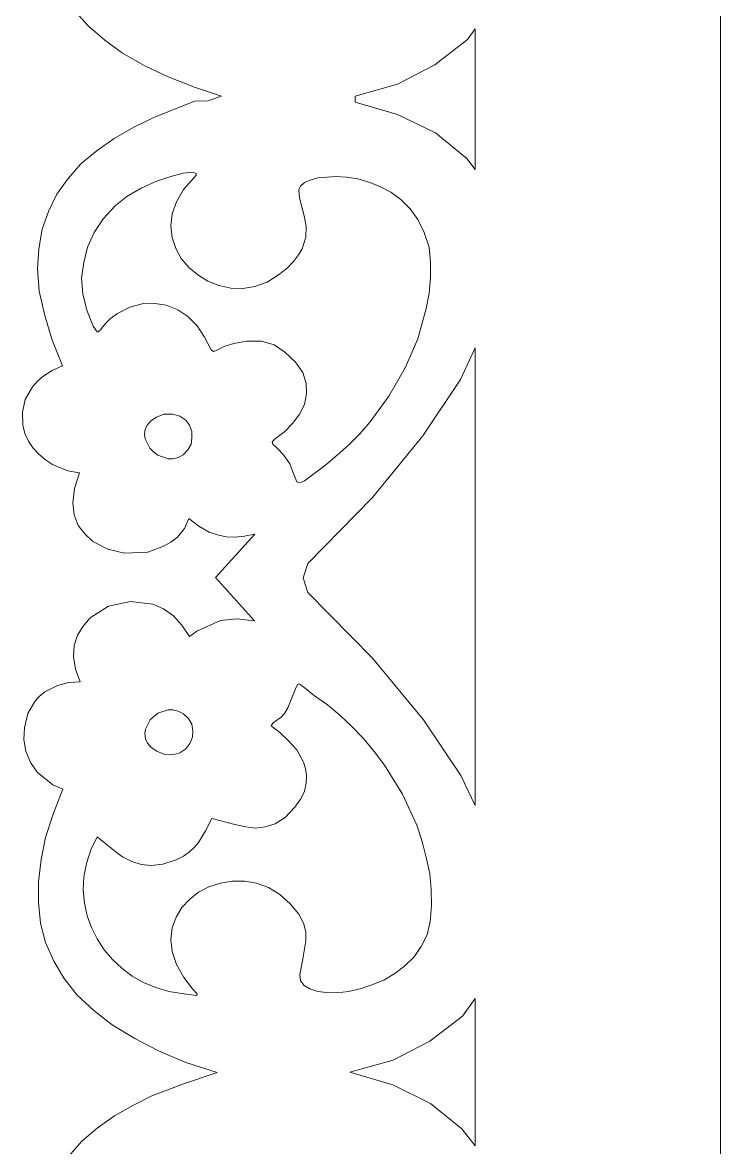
# Model space of a CAD drawing. Header units: inches. Extents: x -3.38 to 2.4, y -4.28 to 3.37.
# Drawn here: x -0.368 to 0.317, y 1 to 2.103 of the extents above; entities that cross this region are included whole.
import ezdxf

# ---------------------------------------------------------------- set-up
doc = ezdxf.new("R2010")
doc.units = ezdxf.units.IN
doc.header["$MEASUREMENT"] = 0
doc.layers.add('Katman 1', color=7, linetype='Continuous')

msp = doc.modelspace()

# ---------------------------------------------------------------- linework, layer by layer
at = {"layer": 'Katman 1', "color": 250, "lineweight": 9}
for points in [[(0.3167, 2.6621), (0.3167, 2.6621), (0.3167, 0.5622), (0.3167, 0.5622)], [(-0.3178, 2.1161), (-0.3178, 2.1161), (-0.3038, 2.1004), (-0.3038, 2.1004)], [(-0.3038, 2.1004), (-0.3038, 2.1004), (-0.2871, 2.086), (-0.2871, 2.086)], [(0.0367, 2.0619), (0.0367, 2.0619), (0.0687, 2.0867), (0.0687, 2.0867)], [(0.0687, 2.0867), (0.0687, 2.0867), (0.0762, 2.0972), (0.0762, 2.0972)], [(0.0762, 2.0972), (0.0762, 2.0972), (0.0762, 1.959), (0.0762, 1.959)], [(-0.2871, 2.086), (-0.2871, 2.086), (-0.2696, 2.0731), (-0.2696, 2.0731)], [(-0.2696, 2.0731), (-0.2696, 2.0731), (-0.2478, 2.0609), (-0.2478, 2.0609)], [(-0.2478, 2.0609), (-0.2478, 2.0609), (-0.2251, 2.05), (-0.2251, 2.05)], [(0, 2.0429), (0, 2.0429), (0.0367, 2.0619), (0.0367, 2.0619)], [(-0.2251, 2.05), (-0.2251, 2.05), (-0.1991, 2.0398), (-0.1991, 2.0398)], [(-0.0416, 2.0311), (-0.0416, 2.0311), (0, 2.0429), (0, 2.0429)], [(-0.1991, 2.0398), (-0.1991, 2.0398), (-0.1725, 2.0311), (-0.1725, 2.0311)], [(-0.1725, 2.0311), (-0.1725, 2.0311), (-0.1862, 2.0265), (-0.1862, 2.0265)], [(-0.0416, 2.0251), (-0.0416, 2.0251), (-0.0416, 2.0311), (-0.0416, 2.0311)], [(-0.1991, 2.0262), (-0.1991, 2.0262), (-0.2391, 2.0101), (-0.2391, 2.0101)], [(-0.1862, 2.0265), (-0.1862, 2.0265), (-0.1991, 2.0262), (-0.1991, 2.0262)], [(0, 2.0132), (0, 2.0132), (-0.0416, 2.0251), (-0.0416, 2.0251)], [(-0.2391, 2.0101), (-0.2391, 2.0101), (-0.2585, 2.0006), (-0.2585, 2.0006)], [(0.0373, 1.995), (0.0373, 1.995), (0, 2.0132), (0, 2.0132)], [(-0.2585, 2.0006), (-0.2585, 2.0006), (-0.2778, 1.9894), (-0.2778, 1.9894)], [(-0.2778, 1.9894), (-0.2778, 1.9894), (-0.2947, 1.9779), (-0.2947, 1.9779)], [(0.068, 1.9698), (0.068, 1.9698), (0.0373, 1.995), (0.0373, 1.995)], [(-0.2947, 1.9779), (-0.2947, 1.9779), (-0.3105, 1.9646), (-0.3105, 1.9646)], [(0.0762, 1.959), (0.0762, 1.959), (0.068, 1.9698), (0.068, 1.9698)], [(-0.3105, 1.9646), (-0.3105, 1.9646), (-0.3231, 1.9502), (-0.3231, 1.9502)], [(-0.2102, 1.9555), (-0.2102, 1.9555), (-0.2225, 1.9523), (-0.2225, 1.9523)], [(-0.2011, 1.9565), (-0.2011, 1.9565), (-0.2102, 1.9555), (-0.2102, 1.9555)], [(-0.1974, 1.9551), (-0.1974, 1.9551), (-0.2011, 1.9565), (-0.2011, 1.9565)], [(-0.1974, 1.9534), (-0.1974, 1.9534), (-0.1974, 1.9551), (-0.1974, 1.9551)], [(-0.3231, 1.9502), (-0.3231, 1.9502), (-0.334, 1.9348), (-0.334, 1.9348)], [(-0.2369, 1.9474), (-0.2369, 1.9474), (-0.2516, 1.9408), (-0.2516, 1.9408)], [(-0.2225, 1.9523), (-0.2225, 1.9523), (-0.2369, 1.9474), (-0.2369, 1.9474)], [(-0.2098, 1.9394), (-0.2098, 1.9394), (-0.1996, 1.9513), (-0.1996, 1.9513)], [(-0.1996, 1.9513), (-0.1996, 1.9513), (-0.1974, 1.9534), (-0.1974, 1.9534)], [(-0.0953, 1.9429), (-0.0953, 1.9429), (-0.0967, 1.9394), (-0.0967, 1.9394)], [(-0.0913, 1.9464), (-0.0913, 1.9464), (-0.0953, 1.9429), (-0.0953, 1.9429)], [(-0.0856, 1.9488), (-0.0856, 1.9488), (-0.0913, 1.9464), (-0.0913, 1.9464)], [(-0.0782, 1.9509), (-0.0782, 1.9509), (-0.0856, 1.9488), (-0.0856, 1.9488)], [(-0.0602, 1.9523), (-0.0602, 1.9523), (-0.0782, 1.9509), (-0.0782, 1.9509)], [(-0.05, 1.9516), (-0.05, 1.9516), (-0.0602, 1.9523), (-0.0602, 1.9523)], [(-0.0391, 1.9499), (-0.0391, 1.9499), (-0.05, 1.9516), (-0.05, 1.9516)], [(-0.0282, 1.9467), (-0.0282, 1.9467), (-0.0391, 1.9499), (-0.0391, 1.9499)], [(-0.0173, 1.9425), (-0.0173, 1.9425), (-0.0282, 1.9467), (-0.0282, 1.9467)], [(-0.334, 1.9348), (-0.334, 1.9348), (-0.3422, 1.918), (-0.3422, 1.918)], [(-0.2656, 1.9327), (-0.2656, 1.9327), (-0.2769, 1.9236), (-0.2769, 1.9236)], [(-0.2516, 1.9408), (-0.2516, 1.9408), (-0.2656, 1.9327), (-0.2656, 1.9327)], [(-0.2169, 1.9275), (-0.2169, 1.9275), (-0.2098, 1.9394), (-0.2098, 1.9394)], [(-0.0967, 1.9394), (-0.0967, 1.9394), (-0.0962, 1.9313), (-0.0962, 1.9313)], [(-0.0067, 1.9369), (-0.0067, 1.9369), (-0.0173, 1.9425), (-0.0173, 1.9425)], [(0.0033, 1.9296), (0.0033, 1.9296), (-0.0067, 1.9369), (-0.0067, 1.9369)], [(-0.2769, 1.9236), (-0.2769, 1.9236), (-0.2885, 1.911), (-0.2885, 1.911)], [(-0.2211, 1.9156), (-0.2211, 1.9156), (-0.2169, 1.9275), (-0.2169, 1.9275)], [(-0.0962, 1.9313), (-0.0962, 1.9313), (-0.094, 1.9226), (-0.094, 1.9226)], [(-0.094, 1.9226), (-0.094, 1.9226), (-0.0916, 1.9135), (-0.0916, 1.9135)], [(0.0122, 1.9205), (0.0122, 1.9205), (0.0033, 1.9296), (0.0033, 1.9296)], [(-0.3422, 1.918), (-0.3422, 1.918), (-0.3485, 1.9006), (-0.3485, 1.9006)], [(-0.2885, 1.911), (-0.2885, 1.911), (-0.2974, 1.8974), (-0.2974, 1.8974)], [(-0.2222, 1.9037), (-0.2222, 1.9037), (-0.2211, 1.9156), (-0.2211, 1.9156)], [(-0.0916, 1.9135), (-0.0916, 1.9135), (-0.0896, 1.9033), (-0.0896, 1.9033)], [(0.02, 1.91), (0.02, 1.91), (0.0122, 1.9205), (0.0122, 1.9205)], [(0.0262, 1.8974), (0.0262, 1.8974), (0.02, 1.91), (0.02, 1.91)], [(-0.3485, 1.9006), (-0.3485, 1.9006), (-0.3518, 1.8813), (-0.3518, 1.8813)], [(-0.2211, 1.8925), (-0.2211, 1.8925), (-0.2222, 1.9037), (-0.2222, 1.9037)], [(-0.0896, 1.9033), (-0.0896, 1.9033), (-0.09, 1.8928), (-0.09, 1.8928)], [(-0.2974, 1.8974), (-0.2974, 1.8974), (-0.304, 1.883), (-0.304, 1.883)], [(-0.2176, 1.8816), (-0.2176, 1.8816), (-0.2211, 1.8925), (-0.2211, 1.8925)], [(-0.09, 1.8928), (-0.09, 1.8928), (-0.0936, 1.8813), (-0.0936, 1.8813)], [(0.0309, 1.883), (0.0309, 1.883), (0.0262, 1.8974), (0.0262, 1.8974)], [(-0.3518, 1.8813), (-0.3518, 1.8813), (-0.3531, 1.8617), (-0.3531, 1.8617)], [(-0.304, 1.883), (-0.304, 1.883), (-0.3078, 1.868), (-0.3078, 1.868)], [(-0.2122, 1.8718), (-0.2122, 1.8718), (-0.2176, 1.8816), (-0.2176, 1.8816)], [(-0.0936, 1.8813), (-0.0936, 1.8813), (-0.0973, 1.8753), (-0.0973, 1.8753)], [(0.0322, 1.8683), (0.0322, 1.8683), (0.0309, 1.883), (0.0309, 1.883)], [(-0.3078, 1.868), (-0.3078, 1.868), (-0.3098, 1.8526), (-0.3098, 1.8526)], [(-0.2047, 1.8631), (-0.2047, 1.8631), (-0.2122, 1.8718), (-0.2122, 1.8718)], [(-0.1022, 1.869), (-0.1022, 1.869), (-0.1082, 1.8624), (-0.1082, 1.8624)], [(-0.0973, 1.8753), (-0.0973, 1.8753), (-0.1022, 1.869), (-0.1022, 1.869)], [(0.0322, 1.8533), (0.0322, 1.8533), (0.0322, 1.8683), (0.0322, 1.8683)], [(-0.3531, 1.8617), (-0.3531, 1.8617), (-0.3514, 1.8396), (-0.3514, 1.8396)], [(-0.1958, 1.8557), (-0.1958, 1.8557), (-0.2047, 1.8631), (-0.2047, 1.8631)], [(-0.1862, 1.8494), (-0.1862, 1.8494), (-0.1958, 1.8557), (-0.1958, 1.8557)], [(-0.1167, 1.8557), (-0.1167, 1.8557), (-0.128, 1.8487), (-0.128, 1.8487)], [(-0.1082, 1.8624), (-0.1082, 1.8624), (-0.1167, 1.8557), (-0.1167, 1.8557)], [(-0.3098, 1.8526), (-0.3098, 1.8526), (-0.3085, 1.8372), (-0.3085, 1.8372)], [(-0.1753, 1.8452), (-0.1753, 1.8452), (-0.1862, 1.8494), (-0.1862, 1.8494)], [(-0.1636, 1.8428), (-0.1636, 1.8428), (-0.1753, 1.8452), (-0.1753, 1.8452)], [(-0.14, 1.8442), (-0.14, 1.8442), (-0.1518, 1.8424), (-0.1518, 1.8424)], [(-0.128, 1.8487), (-0.128, 1.8487), (-0.14, 1.8442), (-0.14, 1.8442)], [(0.0309, 1.8379), (0.0309, 1.8379), (0.0322, 1.8533), (0.0322, 1.8533)], [(-0.3514, 1.8396), (-0.3514, 1.8396), (-0.346, 1.8158), (-0.346, 1.8158)], [(-0.3085, 1.8372), (-0.3085, 1.8372), (-0.3047, 1.8211), (-0.3047, 1.8211)], [(-0.1518, 1.8424), (-0.1518, 1.8424), (-0.1636, 1.8428), (-0.1636, 1.8428)], [(0.0282, 1.8228), (0.0282, 1.8228), (0.0309, 1.8379), (0.0309, 1.8379)], [(-0.2745, 1.8179), (-0.2745, 1.8179), (-0.2625, 1.8239), (-0.2625, 1.8239)], [(-0.2625, 1.8239), (-0.2625, 1.8239), (-0.2505, 1.8274), (-0.2505, 1.8274)], [(-0.2505, 1.8274), (-0.2505, 1.8274), (-0.2382, 1.8277), (-0.2382, 1.8277)], [(-0.2382, 1.8277), (-0.2382, 1.8277), (-0.2269, 1.826), (-0.2269, 1.826)], [(-0.2269, 1.826), (-0.2269, 1.826), (-0.2156, 1.8215), (-0.2156, 1.8215)], [(-0.2156, 1.8215), (-0.2156, 1.8215), (-0.2056, 1.8148), (-0.2056, 1.8148)], [(0.02, 1.7931), (0.02, 1.7931), (0.0282, 1.8228), (0.0282, 1.8228)], [(-0.346, 1.8158), (-0.346, 1.8158), (-0.3391, 1.7927), (-0.3391, 1.7927)], [(-0.3047, 1.8211), (-0.3047, 1.8211), (-0.2985, 1.8053), (-0.2985, 1.8053)], [(-0.2862, 1.8085), (-0.2862, 1.8085), (-0.2814, 1.813), (-0.2814, 1.813)], [(-0.2814, 1.813), (-0.2814, 1.813), (-0.2745, 1.8179), (-0.2745, 1.8179)], [(-0.2056, 1.8148), (-0.2056, 1.8148), (-0.1965, 1.8057), (-0.1965, 1.8057)], [(-0.2985, 1.8053), (-0.2985, 1.8053), (-0.2947, 1.7997), (-0.2947, 1.7997)], [(-0.2947, 1.7997), (-0.2947, 1.7997), (-0.2936, 1.7997), (-0.2936, 1.7997)], [(-0.2936, 1.7997), (-0.2936, 1.7997), (-0.2918, 1.8015), (-0.2918, 1.8015)], [(-0.2918, 1.8015), (-0.2918, 1.8015), (-0.2862, 1.8085), (-0.2862, 1.8085)], [(-0.1965, 1.8057), (-0.1965, 1.8057), (-0.1894, 1.7945), (-0.1894, 1.7945)], [(-0.3391, 1.7927), (-0.3391, 1.7927), (-0.3285, 1.7665), (-0.3285, 1.7665)], [(-0.1894, 1.7945), (-0.1894, 1.7945), (-0.1827, 1.7822), (-0.1827, 1.7822)], [(-0.1693, 1.7857), (-0.1693, 1.7857), (-0.1607, 1.7885), (-0.1607, 1.7885)], [(-0.1607, 1.7885), (-0.1607, 1.7885), (-0.1482, 1.7906), (-0.1482, 1.7906)], [(-0.1482, 1.7906), (-0.1482, 1.7906), (-0.1333, 1.7906), (-0.1333, 1.7906)], [(-0.1333, 1.7906), (-0.1333, 1.7906), (-0.1209, 1.7871), (-0.1209, 1.7871)], [(0.0073, 1.7644), (0.0073, 1.7644), (0.02, 1.7931), (0.02, 1.7931)], [(-0.1827, 1.7822), (-0.1827, 1.7822), (-0.1805, 1.7805), (-0.1805, 1.7805)], [(-0.1805, 1.7805), (-0.1805, 1.7805), (-0.1785, 1.7812), (-0.1785, 1.7812)], [(-0.1785, 1.7812), (-0.1785, 1.7812), (-0.1693, 1.7857), (-0.1693, 1.7857)], [(-0.1209, 1.7871), (-0.1209, 1.7871), (-0.1107, 1.7798), (-0.1107, 1.7798)], [(-0.1107, 1.7798), (-0.1107, 1.7798), (-0.1, 1.77), (-0.1, 1.77)], [(0.0762, 1.7843), (0.0762, 1.7843), (0.0616, 1.7532), (0.0616, 1.7532)], [(0.0762, 1.335), (0.0762, 1.335), (0.0762, 1.7843), (0.0762, 1.7843)], [(-0.3285, 1.7665), (-0.3285, 1.7665), (-0.3387, 1.7619), (-0.3387, 1.7619)], [(-0.1, 1.77), (-0.1, 1.77), (-0.0929, 1.7599), (-0.0929, 1.7599)], [(-0.348, 1.756), (-0.348, 1.756), (-0.3531, 1.7515), (-0.3531, 1.7515)], [(-0.3387, 1.7619), (-0.3387, 1.7619), (-0.348, 1.756), (-0.348, 1.756)], [(-0.0929, 1.7599), (-0.0929, 1.7599), (-0.0896, 1.7493), (-0.0896, 1.7493)], [(-0.0085, 1.7367), (-0.0085, 1.7367), (0.0073, 1.7644), (0.0073, 1.7644)], [(-0.358, 1.7459), (-0.358, 1.7459), (-0.3651, 1.7336), (-0.3651, 1.7336)], [(-0.3531, 1.7515), (-0.3531, 1.7515), (-0.358, 1.7459), (-0.358, 1.7459)], [(-0.0896, 1.7493), (-0.0896, 1.7493), (-0.0893, 1.7389), (-0.0893, 1.7389)], [(0.0616, 1.7532), (0.0616, 1.7532), (0.0249, 1.6979), (0.0249, 1.6979)], [(-0.3651, 1.7336), (-0.3651, 1.7336), (-0.3678, 1.721), (-0.3678, 1.721)], [(-0.0893, 1.7389), (-0.0893, 1.7389), (-0.0913, 1.7287), (-0.0913, 1.7287)], [(-0.0269, 1.7115), (-0.0269, 1.7115), (-0.0085, 1.7367), (-0.0085, 1.7367)], [(-0.0913, 1.7287), (-0.0913, 1.7287), (-0.0962, 1.7189), (-0.0962, 1.7189)], [(-0.3678, 1.721), (-0.3678, 1.721), (-0.3674, 1.7081), (-0.3674, 1.7081)], [(-0.2418, 1.7126), (-0.2418, 1.7126), (-0.2451, 1.7087), (-0.2451, 1.7087)], [(-0.2365, 1.7161), (-0.2365, 1.7161), (-0.2418, 1.7126), (-0.2418, 1.7126)], [(-0.2291, 1.7189), (-0.2291, 1.7189), (-0.2365, 1.7161), (-0.2365, 1.7161)], [(-0.2205, 1.7192), (-0.2205, 1.7192), (-0.2291, 1.7189), (-0.2291, 1.7189)], [(-0.2136, 1.7171), (-0.2136, 1.7171), (-0.2205, 1.7192), (-0.2205, 1.7192)], [(-0.2078, 1.7133), (-0.2078, 1.7133), (-0.2136, 1.7171), (-0.2136, 1.7171)], [(-0.204, 1.7081), (-0.204, 1.7081), (-0.2078, 1.7133), (-0.2078, 1.7133)], [(-0.0962, 1.7189), (-0.0962, 1.7189), (-0.1027, 1.7101), (-0.1027, 1.7101)], [(-0.0371, 1.6996), (-0.0371, 1.6996), (-0.0269, 1.7115), (-0.0269, 1.7115)], [(-0.3674, 1.7081), (-0.3674, 1.7081), (-0.3654, 1.7), (-0.3654, 1.7)], [(-0.3654, 1.7), (-0.3654, 1.7), (-0.3618, 1.6927), (-0.3618, 1.6927)], [(-0.2476, 1.7042), (-0.2476, 1.7042), (-0.2482, 1.6993), (-0.2482, 1.6993)], [(-0.2451, 1.7087), (-0.2451, 1.7087), (-0.2476, 1.7042), (-0.2476, 1.7042)], [(-0.2018, 1.7021), (-0.2018, 1.7021), (-0.204, 1.7081), (-0.204, 1.7081)], [(-0.2016, 1.6958), (-0.2016, 1.6958), (-0.2018, 1.7021), (-0.2018, 1.7021)], [(-0.1107, 1.7021), (-0.1107, 1.7021), (-0.1196, 1.6951), (-0.1196, 1.6951)], [(-0.1027, 1.7101), (-0.1027, 1.7101), (-0.1107, 1.7021), (-0.1107, 1.7021)], [(-0.3618, 1.6927), (-0.3618, 1.6927), (-0.3574, 1.6857), (-0.3574, 1.6857)], [(-0.2482, 1.6993), (-0.2482, 1.6993), (-0.2476, 1.6947), (-0.2476, 1.6947)], [(-0.2476, 1.6947), (-0.2476, 1.6947), (-0.2429, 1.6857), (-0.2429, 1.6857)], [(-0.2056, 1.6842), (-0.2056, 1.6842), (-0.2025, 1.6895), (-0.2025, 1.6895)], [(-0.2025, 1.6895), (-0.2025, 1.6895), (-0.2016, 1.6958), (-0.2016, 1.6958)], [(-0.1196, 1.6951), (-0.1196, 1.6951), (-0.1231, 1.6919), (-0.1231, 1.6919)], [(-0.1231, 1.6919), (-0.1231, 1.6919), (-0.1222, 1.6895), (-0.1222, 1.6895)], [(-0.1222, 1.6895), (-0.1222, 1.6895), (-0.118, 1.6857), (-0.118, 1.6857)], [(-0.048, 1.6888), (-0.048, 1.6888), (-0.0371, 1.6996), (-0.0371, 1.6996)], [(0.0249, 1.6979), (0.0249, 1.6979), (-0.0247, 1.6373), (-0.0247, 1.6373)], [(-0.3574, 1.6857), (-0.3574, 1.6857), (-0.3518, 1.6797), (-0.3518, 1.6797)], [(-0.3518, 1.6797), (-0.3518, 1.6797), (-0.3454, 1.6741), (-0.3454, 1.6741)], [(-0.2429, 1.6857), (-0.2429, 1.6857), (-0.2391, 1.6818), (-0.2391, 1.6818)], [(-0.2391, 1.6818), (-0.2391, 1.6818), (-0.2351, 1.6787), (-0.2351, 1.6787)], [(-0.2351, 1.6787), (-0.2351, 1.6787), (-0.2251, 1.6751), (-0.2251, 1.6751)], [(-0.2151, 1.6765), (-0.2151, 1.6765), (-0.2102, 1.6793), (-0.2102, 1.6793)], [(-0.2102, 1.6793), (-0.2102, 1.6793), (-0.2056, 1.6842), (-0.2056, 1.6842)], [(-0.118, 1.6857), (-0.118, 1.6857), (-0.112, 1.6793), (-0.112, 1.6793)], [(-0.112, 1.6793), (-0.112, 1.6793), (-0.1056, 1.6702), (-0.1056, 1.6702)], [(-0.0702, 1.6692), (-0.0702, 1.6692), (-0.0591, 1.6787), (-0.0591, 1.6787)], [(-0.0591, 1.6787), (-0.0591, 1.6787), (-0.048, 1.6888), (-0.048, 1.6888)], [(-0.3454, 1.6741), (-0.3454, 1.6741), (-0.3385, 1.6696), (-0.3385, 1.6696)], [(-0.3385, 1.6696), (-0.3385, 1.6696), (-0.3234, 1.6636), (-0.3234, 1.6636)], [(-0.2251, 1.6751), (-0.2251, 1.6751), (-0.2205, 1.6751), (-0.2205, 1.6751)], [(-0.2205, 1.6751), (-0.2205, 1.6751), (-0.2151, 1.6765), (-0.2151, 1.6765)], [(-0.1056, 1.6702), (-0.1056, 1.6702), (-0.1027, 1.6625), (-0.1027, 1.6625)], [(-0.0913, 1.6538), (-0.0913, 1.6538), (-0.0702, 1.6692), (-0.0702, 1.6692)], [(-0.3234, 1.6636), (-0.3234, 1.6636), (-0.3118, 1.6615), (-0.3118, 1.6615)], [(-0.3118, 1.6615), (-0.3118, 1.6615), (-0.3167, 1.6461), (-0.3167, 1.6461)], [(-0.1027, 1.6625), (-0.1027, 1.6625), (-0.0989, 1.6527), (-0.0989, 1.6527)], [(-0.3167, 1.6461), (-0.3167, 1.6461), (-0.3185, 1.6321), (-0.3185, 1.6321)], [(-0.0989, 1.6527), (-0.0989, 1.6527), (-0.0962, 1.6516), (-0.0962, 1.6516)], [(-0.0962, 1.6516), (-0.0962, 1.6516), (-0.0913, 1.6538), (-0.0913, 1.6538)], [(-0.0247, 1.6373), (-0.0247, 1.6373), (-0.088, 1.5726), (-0.088, 1.5726)], [(-0.3185, 1.6321), (-0.3185, 1.6321), (-0.3171, 1.6202), (-0.3171, 1.6202)], [(-0.3171, 1.6202), (-0.3171, 1.6202), (-0.3131, 1.6097), (-0.3131, 1.6097)], [(-0.2091, 1.6069), (-0.2091, 1.6069), (-0.2047, 1.6167), (-0.2047, 1.6167)], [(-0.2047, 1.6167), (-0.2047, 1.6167), (-0.1949, 1.6093), (-0.1949, 1.6093)], [(-0.3131, 1.6097), (-0.3131, 1.6097), (-0.3065, 1.6013), (-0.3065, 1.6013)], [(-0.3065, 1.6013), (-0.3065, 1.6013), (-0.2987, 1.594), (-0.2987, 1.594)], [(-0.2158, 1.5985), (-0.2158, 1.5985), (-0.2091, 1.6069), (-0.2091, 1.6069)], [(-0.1949, 1.6093), (-0.1949, 1.6093), (-0.1847, 1.6034), (-0.1847, 1.6034)], [(-0.1847, 1.6034), (-0.1847, 1.6034), (-0.1767, 1.6006), (-0.1767, 1.6006)], [(-0.14, 1.6013), (-0.14, 1.6013), (-0.1785, 1.5589), (-0.1785, 1.5589)], [(-0.1767, 1.6006), (-0.1767, 1.6006), (-0.168, 1.5988), (-0.168, 1.5988)], [(-0.1502, 1.5992), (-0.1502, 1.5992), (-0.14, 1.6013), (-0.14, 1.6013)], [(-0.2987, 1.594), (-0.2987, 1.594), (-0.2842, 1.5866), (-0.2842, 1.5866)], [(-0.2296, 1.5894), (-0.2296, 1.5894), (-0.2222, 1.5936), (-0.2222, 1.5936)], [(-0.2222, 1.5936), (-0.2222, 1.5936), (-0.2158, 1.5985), (-0.2158, 1.5985)], [(-0.168, 1.5988), (-0.168, 1.5988), (-0.1591, 1.5985), (-0.1591, 1.5985)], [(-0.1591, 1.5985), (-0.1591, 1.5985), (-0.1502, 1.5992), (-0.1502, 1.5992)], [(-0.2842, 1.5866), (-0.2842, 1.5866), (-0.2678, 1.5827), (-0.2678, 1.5827)], [(-0.2678, 1.5827), (-0.2678, 1.5827), (-0.2449, 1.5838), (-0.2449, 1.5838)], [(-0.2449, 1.5838), (-0.2449, 1.5838), (-0.2296, 1.5894), (-0.2296, 1.5894)], [(-0.088, 1.5726), (-0.088, 1.5726), (-0.0927, 1.5586), (-0.0927, 1.5586)], [(-0.1785, 1.5589), (-0.1785, 1.5589), (-0.1402, 1.5163), (-0.1402, 1.5163)], [(-0.0927, 1.5586), (-0.0927, 1.5586), (-0.088, 1.5442), (-0.088, 1.5442)], [(-0.262, 1.5352), (-0.262, 1.5352), (-0.2836, 1.5306), (-0.2836, 1.5306)], [(-0.24, 1.5327), (-0.24, 1.5327), (-0.262, 1.5352), (-0.262, 1.5352)], [(-0.088, 1.5442), (-0.088, 1.5442), (-0.0247, 1.4795), (-0.0247, 1.4795)], [(-0.2836, 1.5306), (-0.2836, 1.5306), (-0.3016, 1.5191), (-0.3016, 1.5191)], [(-0.2296, 1.5281), (-0.2296, 1.5281), (-0.24, 1.5327), (-0.24, 1.5327)], [(-0.2198, 1.5211), (-0.2198, 1.5211), (-0.2296, 1.5281), (-0.2296, 1.5281)], [(-0.3016, 1.5191), (-0.3016, 1.5191), (-0.3082, 1.511), (-0.3082, 1.511)], [(-0.2114, 1.5121), (-0.2114, 1.5121), (-0.2198, 1.5211), (-0.2198, 1.5211)], [(-0.1738, 1.5166), (-0.1738, 1.5166), (-0.1969, 1.5061), (-0.1969, 1.5061)], [(-0.1576, 1.5184), (-0.1576, 1.5184), (-0.1738, 1.5166), (-0.1738, 1.5166)], [(-0.1402, 1.5163), (-0.1402, 1.5163), (-0.1576, 1.5184), (-0.1576, 1.5184)], [(-0.3138, 1.5022), (-0.3138, 1.5022), (-0.3171, 1.4921), (-0.3171, 1.4921)], [(-0.3082, 1.511), (-0.3082, 1.511), (-0.3138, 1.5022), (-0.3138, 1.5022)], [(-0.2042, 1.5008), (-0.2042, 1.5008), (-0.2114, 1.5121), (-0.2114, 1.5121)], [(-0.1969, 1.5061), (-0.1969, 1.5061), (-0.2042, 1.5008), (-0.2042, 1.5008)], [(-0.3171, 1.4921), (-0.3171, 1.4921), (-0.3178, 1.4809), (-0.3178, 1.4809)], [(-0.3178, 1.4809), (-0.3178, 1.4809), (-0.316, 1.469), (-0.316, 1.469)], [(-0.0247, 1.4795), (-0.0247, 1.4795), (0.0253, 1.4193), (0.0253, 1.4193)], [(-0.316, 1.469), (-0.316, 1.469), (-0.3111, 1.4564), (-0.3111, 1.4564)], [(-0.346, 1.4466), (-0.346, 1.4466), (-0.3514, 1.442), (-0.3514, 1.442)], [(-0.3334, 1.4529), (-0.3334, 1.4529), (-0.346, 1.4466), (-0.346, 1.4466)], [(-0.3225, 1.4557), (-0.3225, 1.4557), (-0.3334, 1.4529), (-0.3334, 1.4529)], [(-0.3111, 1.4564), (-0.3111, 1.4564), (-0.3225, 1.4557), (-0.3225, 1.4557)], [(-0.1076, 1.4308), (-0.1076, 1.4308), (-0.1, 1.4494), (-0.1, 1.4494)], [(-0.1, 1.4494), (-0.1, 1.4494), (-0.098, 1.4539), (-0.098, 1.4539)], [(-0.098, 1.4539), (-0.098, 1.4539), (-0.0969, 1.4546), (-0.0969, 1.4546)], [(-0.0969, 1.4546), (-0.0969, 1.4546), (-0.0956, 1.4539), (-0.0956, 1.4539)], [(-0.0956, 1.4539), (-0.0956, 1.4539), (-0.0902, 1.4498), (-0.0902, 1.4498)], [(-0.0902, 1.4498), (-0.0902, 1.4498), (-0.0813, 1.4427), (-0.0813, 1.4427)], [(-0.3558, 1.4372), (-0.3558, 1.4372), (-0.3625, 1.4253), (-0.3625, 1.4253)], [(-0.3514, 1.442), (-0.3514, 1.442), (-0.3558, 1.4372), (-0.3558, 1.4372)], [(-0.0813, 1.4427), (-0.0813, 1.4427), (-0.0687, 1.4337), (-0.0687, 1.4337)], [(-0.3625, 1.4253), (-0.3625, 1.4253), (-0.366, 1.4113), (-0.366, 1.4113)], [(-0.2389, 1.4225), (-0.2389, 1.4225), (-0.2351, 1.4256), (-0.2351, 1.4256)], [(-0.2351, 1.4256), (-0.2351, 1.4256), (-0.2251, 1.4291), (-0.2251, 1.4291)], [(-0.2251, 1.4291), (-0.2251, 1.4291), (-0.2205, 1.4291), (-0.2205, 1.4291)], [(-0.2205, 1.4291), (-0.2205, 1.4291), (-0.2151, 1.4277), (-0.2151, 1.4277)], [(-0.2151, 1.4277), (-0.2151, 1.4277), (-0.2098, 1.4249), (-0.2098, 1.4249)], [(-0.2098, 1.4249), (-0.2098, 1.4249), (-0.2049, 1.4203), (-0.2049, 1.4203)], [(-0.114, 1.4218), (-0.114, 1.4218), (-0.1109, 1.4253), (-0.1109, 1.4253)], [(-0.1109, 1.4253), (-0.1109, 1.4253), (-0.1076, 1.4308), (-0.1076, 1.4308)], [(-0.0687, 1.4337), (-0.0687, 1.4337), (-0.0567, 1.4238), (-0.0567, 1.4238)], [(-0.2471, 1.4099), (-0.2471, 1.4099), (-0.2425, 1.419), (-0.2425, 1.419)], [(-0.2425, 1.419), (-0.2425, 1.419), (-0.2389, 1.4225), (-0.2389, 1.4225)], [(-0.2049, 1.4203), (-0.2049, 1.4203), (-0.2018, 1.4148), (-0.2018, 1.4148)], [(-0.2018, 1.4148), (-0.2018, 1.4148), (-0.2009, 1.4085), (-0.2009, 1.4085)], [(-0.124, 1.4134), (-0.124, 1.4134), (-0.122, 1.4162), (-0.122, 1.4162)], [(-0.1156, 1.4067), (-0.1156, 1.4067), (-0.124, 1.4134), (-0.124, 1.4134)], [(-0.122, 1.4162), (-0.122, 1.4162), (-0.1196, 1.4179), (-0.1196, 1.4179)], [(-0.1196, 1.4179), (-0.1196, 1.4179), (-0.114, 1.4218), (-0.114, 1.4218)], [(-0.0567, 1.4238), (-0.0567, 1.4238), (-0.0447, 1.4127), (-0.0447, 1.4127)], [(0.0253, 1.4193), (0.0253, 1.4193), (0.0622, 1.3644), (0.0622, 1.3644)], [(-0.366, 1.4113), (-0.366, 1.4113), (-0.3665, 1.4), (-0.3665, 1.4)], [(-0.2478, 1.4053), (-0.2478, 1.4053), (-0.2471, 1.4099), (-0.2471, 1.4099)], [(-0.2471, 1.4004), (-0.2471, 1.4004), (-0.2478, 1.4053), (-0.2478, 1.4053)], [(-0.2011, 1.4021), (-0.2011, 1.4021), (-0.2036, 1.3958), (-0.2036, 1.3958)], [(-0.2009, 1.4085), (-0.2009, 1.4085), (-0.2011, 1.4021), (-0.2011, 1.4021)], [(-0.1073, 1.399), (-0.1073, 1.399), (-0.1156, 1.4067), (-0.1156, 1.4067)], [(-0.0447, 1.4127), (-0.0447, 1.4127), (-0.0333, 1.4007), (-0.0333, 1.4007)], [(-0.3665, 1.4), (-0.3665, 1.4), (-0.3645, 1.3885), (-0.3645, 1.3885)], [(-0.2451, 1.3962), (-0.2451, 1.3962), (-0.2471, 1.4004), (-0.2471, 1.4004)], [(-0.2416, 1.392), (-0.2416, 1.392), (-0.2451, 1.3962), (-0.2451, 1.3962)], [(-0.2362, 1.3885), (-0.2362, 1.3885), (-0.2416, 1.392), (-0.2416, 1.392)], [(-0.2036, 1.3958), (-0.2036, 1.3958), (-0.2078, 1.3906), (-0.2078, 1.3906)], [(-0.0989, 1.3896), (-0.0989, 1.3896), (-0.1073, 1.399), (-0.1073, 1.399)], [(-0.0333, 1.4007), (-0.0333, 1.4007), (-0.0231, 1.3881), (-0.0231, 1.3881)], [(-0.3645, 1.3885), (-0.3645, 1.3885), (-0.36, 1.3773), (-0.36, 1.3773)], [(-0.2291, 1.3854), (-0.2291, 1.3854), (-0.2362, 1.3885), (-0.2362, 1.3885)], [(-0.2205, 1.3847), (-0.2205, 1.3847), (-0.2291, 1.3854), (-0.2291, 1.3854)], [(-0.2136, 1.3868), (-0.2136, 1.3868), (-0.2205, 1.3847), (-0.2205, 1.3847)], [(-0.2078, 1.3906), (-0.2078, 1.3906), (-0.2136, 1.3868), (-0.2136, 1.3868)], [(-0.0922, 1.3777), (-0.0922, 1.3777), (-0.0989, 1.3896), (-0.0989, 1.3896)], [(-0.0231, 1.3881), (-0.0231, 1.3881), (-0.0129, 1.3745), (-0.0129, 1.3745)], [(-0.36, 1.3773), (-0.36, 1.3773), (-0.3534, 1.3679), (-0.3534, 1.3679)], [(-0.0902, 1.3714), (-0.0902, 1.3714), (-0.0922, 1.3777), (-0.0922, 1.3777)], [(-0.0893, 1.3644), (-0.0893, 1.3644), (-0.0902, 1.3714), (-0.0902, 1.3714)], [(-0.0129, 1.3745), (-0.0129, 1.3745), (0.0047, 1.3461), (0.0047, 1.3461)], [(-0.3534, 1.3679), (-0.3534, 1.3679), (-0.338, 1.3553), (-0.338, 1.3553)], [(-0.0896, 1.357), (-0.0896, 1.357), (-0.0893, 1.3644), (-0.0893, 1.3644)], [(0.0622, 1.3644), (0.0622, 1.3644), (0.0762, 1.335), (0.0762, 1.335)], [(-0.338, 1.3553), (-0.338, 1.3553), (-0.3282, 1.3511), (-0.3282, 1.3511)], [(-0.3282, 1.3511), (-0.3282, 1.3511), (-0.3374, 1.3276), (-0.3374, 1.3276)], [(-0.0947, 1.3416), (-0.0947, 1.3416), (-0.0913, 1.3493), (-0.0913, 1.3493)], [(-0.0913, 1.3493), (-0.0913, 1.3493), (-0.0896, 1.357), (-0.0896, 1.357)], [(-0.1007, 1.3336), (-0.1007, 1.3336), (-0.0947, 1.3416), (-0.0947, 1.3416)], [(0.0047, 1.3461), (0.0047, 1.3461), (0.0189, 1.3157), (0.0189, 1.3157)], [(-0.3374, 1.3276), (-0.3374, 1.3276), (-0.3451, 1.3038), (-0.3451, 1.3038)], [(-0.1102, 1.3234), (-0.1102, 1.3234), (-0.1007, 1.3336), (-0.1007, 1.3336)], [(-0.1885, 1.3101), (-0.1885, 1.3101), (-0.1822, 1.3224), (-0.1822, 1.3224)], [(-0.1822, 1.3224), (-0.1822, 1.3224), (-0.1596, 1.3164), (-0.1596, 1.3164)], [(-0.1596, 1.3164), (-0.1596, 1.3164), (-0.1489, 1.314), (-0.1489, 1.314)], [(-0.1489, 1.314), (-0.1489, 1.314), (-0.1393, 1.3129), (-0.1393, 1.3129)], [(-0.1393, 1.3129), (-0.1393, 1.3129), (-0.1296, 1.314), (-0.1296, 1.314)], [(-0.1296, 1.314), (-0.1296, 1.314), (-0.12, 1.3171), (-0.12, 1.3171)], [(-0.12, 1.3171), (-0.12, 1.3171), (-0.1102, 1.3234), (-0.1102, 1.3234)], [(0.0189, 1.3157), (0.0189, 1.3157), (0.0242, 1.2999), (0.0242, 1.2999)], [(-0.3451, 1.3038), (-0.3451, 1.3038), (-0.3496, 1.2821), (-0.3496, 1.2821)], [(-0.3009, 1.2916), (-0.3009, 1.2916), (-0.2947, 1.3045), (-0.2947, 1.3045)], [(-0.2947, 1.3045), (-0.2947, 1.3045), (-0.2776, 1.2905), (-0.2776, 1.2905)], [(-0.1951, 1.2989), (-0.1951, 1.2989), (-0.1885, 1.3101), (-0.1885, 1.3101)], [(-0.3051, 1.2783), (-0.3051, 1.2783), (-0.3009, 1.2916), (-0.3009, 1.2916)], [(-0.204, 1.2895), (-0.204, 1.2895), (-0.1991, 1.2941), (-0.1991, 1.2941)], [(-0.1991, 1.2941), (-0.1991, 1.2941), (-0.1951, 1.2989), (-0.1951, 1.2989)], [(0.0242, 1.2999), (0.0242, 1.2999), (0.0282, 1.2842), (0.0282, 1.2842)], [(-0.3496, 1.2821), (-0.3496, 1.2821), (-0.352, 1.2601), (-0.352, 1.2601)], [(-0.2776, 1.2905), (-0.2776, 1.2905), (-0.2696, 1.2846), (-0.2696, 1.2846)], [(-0.2696, 1.2846), (-0.2696, 1.2846), (-0.2607, 1.28), (-0.2607, 1.28)], [(-0.2302, 1.2776), (-0.2302, 1.2776), (-0.2171, 1.2818), (-0.2171, 1.2818)], [(-0.2171, 1.2818), (-0.2171, 1.2818), (-0.2098, 1.2853), (-0.2098, 1.2853)], [(-0.2098, 1.2853), (-0.2098, 1.2853), (-0.204, 1.2895), (-0.204, 1.2895)], [(0.0282, 1.2842), (0.0282, 1.2842), (0.0316, 1.2684), (0.0316, 1.2684)], [(-0.3076, 1.265), (-0.3076, 1.265), (-0.3051, 1.2783), (-0.3051, 1.2783)], [(-0.2607, 1.28), (-0.2607, 1.28), (-0.2516, 1.2772), (-0.2516, 1.2772)], [(-0.2516, 1.2772), (-0.2516, 1.2772), (-0.2416, 1.2762), (-0.2416, 1.2762)], [(-0.2416, 1.2762), (-0.2416, 1.2762), (-0.2302, 1.2776), (-0.2302, 1.2776)], [(-0.352, 1.2601), (-0.352, 1.2601), (-0.352, 1.2398), (-0.352, 1.2398)], [(-0.3082, 1.2521), (-0.3082, 1.2521), (-0.3076, 1.265), (-0.3076, 1.265)], [(-0.1738, 1.259), (-0.1738, 1.259), (-0.1851, 1.2552), (-0.1851, 1.2552)], [(-0.1622, 1.2607), (-0.1622, 1.2607), (-0.1738, 1.259), (-0.1738, 1.259)], [(-0.1502, 1.2607), (-0.1502, 1.2607), (-0.1622, 1.2607), (-0.1622, 1.2607)], [(-0.1382, 1.259), (-0.1382, 1.259), (-0.1502, 1.2607), (-0.1502, 1.2607)], [(-0.1267, 1.2545), (-0.1267, 1.2545), (-0.1382, 1.259), (-0.1382, 1.259)], [(0.0316, 1.2684), (0.0316, 1.2684), (0.0329, 1.2527), (0.0329, 1.2527)], [(-0.3071, 1.2391), (-0.3071, 1.2391), (-0.3082, 1.2521), (-0.3082, 1.2521)], [(-0.1951, 1.2499), (-0.1951, 1.2499), (-0.204, 1.2429), (-0.204, 1.2429)], [(-0.1851, 1.2552), (-0.1851, 1.2552), (-0.1951, 1.2499), (-0.1951, 1.2499)], [(-0.1156, 1.2479), (-0.1156, 1.2479), (-0.1267, 1.2545), (-0.1267, 1.2545)], [(-0.1053, 1.2387), (-0.1053, 1.2387), (-0.1156, 1.2479), (-0.1156, 1.2479)], [(0.0329, 1.2527), (0.0329, 1.2527), (0.0333, 1.237), (0.0333, 1.237)], [(-0.352, 1.2398), (-0.352, 1.2398), (-0.35, 1.2195), (-0.35, 1.2195)], [(-0.3045, 1.2268), (-0.3045, 1.2268), (-0.3071, 1.2391), (-0.3071, 1.2391)], [(-0.204, 1.2429), (-0.204, 1.2429), (-0.2116, 1.2349), (-0.2116, 1.2349)], [(-0.0969, 1.2286), (-0.0969, 1.2286), (-0.1053, 1.2387), (-0.1053, 1.2387)], [(0.0333, 1.237), (0.0333, 1.237), (0.032, 1.2212), (0.032, 1.2212)], [(-0.3002, 1.2153), (-0.3002, 1.2153), (-0.3045, 1.2268), (-0.3045, 1.2268)], [(-0.2171, 1.2254), (-0.2171, 1.2254), (-0.2211, 1.2149), (-0.2211, 1.2149)], [(-0.2116, 1.2349), (-0.2116, 1.2349), (-0.2171, 1.2254), (-0.2171, 1.2254)], [(-0.092, 1.2191), (-0.092, 1.2191), (-0.0969, 1.2286), (-0.0969, 1.2286)], [(-0.35, 1.2195), (-0.35, 1.2195), (-0.3451, 1.2006), (-0.3451, 1.2006)], [(-0.2947, 1.2041), (-0.2947, 1.2041), (-0.3002, 1.2153), (-0.3002, 1.2153)], [(-0.2211, 1.2149), (-0.2211, 1.2149), (-0.2225, 1.2037), (-0.2225, 1.2037)], [(-0.09, 1.2107), (-0.09, 1.2107), (-0.092, 1.2191), (-0.092, 1.2191)], [(0.032, 1.2212), (0.032, 1.2212), (0.0289, 1.2083), (0.0289, 1.2083)], [(-0.2876, 1.1936), (-0.2876, 1.1936), (-0.2947, 1.2041), (-0.2947, 1.2041)], [(-0.2225, 1.2037), (-0.2225, 1.2037), (-0.2211, 1.1918), (-0.2211, 1.1918)], [(-0.09, 1.2023), (-0.09, 1.2023), (-0.09, 1.2107), (-0.09, 1.2107)], [(0.0289, 1.2083), (0.0289, 1.2083), (0.0233, 1.1967), (0.0233, 1.1967)], [(-0.3451, 1.2006), (-0.3451, 1.2006), (-0.3371, 1.1824), (-0.3371, 1.1824)], [(-0.2796, 1.1841), (-0.2796, 1.1841), (-0.2876, 1.1936), (-0.2876, 1.1936)], [(-0.0927, 1.1866), (-0.0927, 1.1866), (-0.09, 1.2023), (-0.09, 1.2023)], [(0.0233, 1.1967), (0.0233, 1.1967), (0.0162, 1.1866), (0.0162, 1.1866)], [(-0.3371, 1.1824), (-0.3371, 1.1824), (-0.3271, 1.1652), (-0.3271, 1.1652)], [(-0.2705, 1.1754), (-0.2705, 1.1754), (-0.2796, 1.1841), (-0.2796, 1.1841)], [(-0.2211, 1.1918), (-0.2211, 1.1918), (-0.2169, 1.1792), (-0.2169, 1.1792)], [(-0.096, 1.1691), (-0.096, 1.1691), (-0.0927, 1.1866), (-0.0927, 1.1866)], [(0.0162, 1.1866), (0.0162, 1.1866), (0.0069, 1.1775), (0.0069, 1.1775)], [(-0.2602, 1.1676), (-0.2602, 1.1676), (-0.2705, 1.1754), (-0.2705, 1.1754)], [(-0.2169, 1.1792), (-0.2169, 1.1792), (-0.2096, 1.1663), (-0.2096, 1.1663)], [(-0.0027, 1.1702), (-0.0027, 1.1702), (-0.0136, 1.1638), (-0.0136, 1.1638)], [(0.0069, 1.1775), (0.0069, 1.1775), (-0.0027, 1.1702), (-0.0027, 1.1702)], [(-0.3271, 1.1652), (-0.3271, 1.1652), (-0.3142, 1.1491), (-0.3142, 1.1491)], [(-0.2491, 1.1614), (-0.2491, 1.1614), (-0.2602, 1.1676), (-0.2602, 1.1676)], [(-0.2371, 1.1565), (-0.2371, 1.1565), (-0.2491, 1.1614), (-0.2491, 1.1614)], [(-0.2096, 1.1663), (-0.2096, 1.1663), (-0.2011, 1.1551), (-0.2011, 1.1551)], [(-0.0953, 1.1631), (-0.0953, 1.1631), (-0.096, 1.1691), (-0.096, 1.1691)], [(-0.0916, 1.1586), (-0.0916, 1.1586), (-0.0953, 1.1631), (-0.0953, 1.1631)], [(-0.0136, 1.1638), (-0.0136, 1.1638), (-0.0251, 1.159), (-0.0251, 1.159)], [(-0.3142, 1.1491), (-0.3142, 1.1491), (-0.2978, 1.1338), (-0.2978, 1.1338)], [(-0.2242, 1.1526), (-0.2242, 1.1526), (-0.2371, 1.1565), (-0.2371, 1.1565)], [(-0.2114, 1.1505), (-0.2114, 1.1505), (-0.2242, 1.1526), (-0.2242, 1.1526)], [(-0.1974, 1.1488), (-0.1974, 1.1488), (-0.2114, 1.1505), (-0.2114, 1.1505)], [(-0.2011, 1.1551), (-0.2011, 1.1551), (-0.1969, 1.1505), (-0.1969, 1.1505)], [(-0.1965, 1.1495), (-0.1965, 1.1495), (-0.1974, 1.1488), (-0.1974, 1.1488)], [(-0.1969, 1.1505), (-0.1969, 1.1505), (-0.1965, 1.1495), (-0.1965, 1.1495)], [(-0.086, 1.1551), (-0.086, 1.1551), (-0.0916, 1.1586), (-0.0916, 1.1586)], [(-0.0782, 1.1526), (-0.0782, 1.1526), (-0.086, 1.1551), (-0.086, 1.1551)], [(-0.0696, 1.1516), (-0.0696, 1.1516), (-0.0782, 1.1526), (-0.0782, 1.1526)], [(-0.0593, 1.1512), (-0.0593, 1.1512), (-0.0696, 1.1516), (-0.0696, 1.1516)], [(-0.0482, 1.1526), (-0.0482, 1.1526), (-0.0593, 1.1512), (-0.0593, 1.1512)], [(-0.0367, 1.1551), (-0.0367, 1.1551), (-0.0482, 1.1526), (-0.0482, 1.1526)], [(-0.0251, 1.159), (-0.0251, 1.159), (-0.0367, 1.1551), (-0.0367, 1.1551)], [(0.0762, 1.1456), (0.0762, 1.1456), (0.0638, 1.1285), (0.0638, 1.1285)], [(0.0762, 1.0011), (0.0762, 1.0011), (0.0762, 1.1456), (0.0762, 1.1456)], [(-0.2978, 1.1338), (-0.2978, 1.1338), (-0.2798, 1.1198), (-0.2798, 1.1198)], [(0.0638, 1.1285), (0.0638, 1.1285), (0.0316, 1.104), (0.0316, 1.104)], [(-0.2798, 1.1198), (-0.2798, 1.1198), (-0.2578, 1.1064), (-0.2578, 1.1064)], [(-0.2578, 1.1064), (-0.2578, 1.1064), (-0.2345, 1.0945), (-0.2345, 1.0945)], [(0.0316, 1.104), (0.0316, 1.104), (-0.0044, 1.0851), (-0.0044, 1.0851)], [(-0.2345, 1.0945), (-0.2345, 1.0945), (-0.2076, 1.083), (-0.2076, 1.083)], [(-0.2076, 1.083), (-0.2076, 1.083), (-0.1769, 1.0732), (-0.1769, 1.0732)], [(-0.0044, 1.0851), (-0.0044, 1.0851), (-0.0467, 1.0735), (-0.0467, 1.0735)], [(-0.1769, 1.0732), (-0.1769, 1.0732), (-0.2091, 1.0623), (-0.2091, 1.0623)], [(-0.0467, 1.0735), (-0.0467, 1.0735), (-0.0047, 1.0609), (-0.0047, 1.0609)], [(-0.2091, 1.0623), (-0.2091, 1.0623), (-0.2411, 1.0501), (-0.2411, 1.0501)], [(-0.0047, 1.0609), (-0.0047, 1.0609), (0.0322, 1.0427), (0.0322, 1.0427)], [(-0.2411, 1.0501), (-0.2411, 1.0501), (-0.2591, 1.041), (-0.2591, 1.041)], [(-0.2591, 1.041), (-0.2591, 1.041), (-0.2776, 1.0305), (-0.2776, 1.0305)], [(0.0322, 1.0427), (0.0322, 1.0427), (0.0629, 1.0179), (0.0629, 1.0179)], [(-0.2776, 1.0305), (-0.2776, 1.0305), (-0.2947, 1.0186), (-0.2947, 1.0186)], [(-0.2947, 1.0186), (-0.2947, 1.0186), (-0.3098, 1.0053), (-0.3098, 1.0053)], [(0.0629, 1.0179), (0.0629, 1.0179), (0.0762, 1.0011), (0.0762, 1.0011)], [(-0.3098, 1.0053), (-0.3098, 1.0053), (-0.3225, 0.9909), (-0.3225, 0.9909)]]:
    msp.add_open_spline(points, degree=3, dxfattribs=at)

doc.saveas('drawing.dxf')
